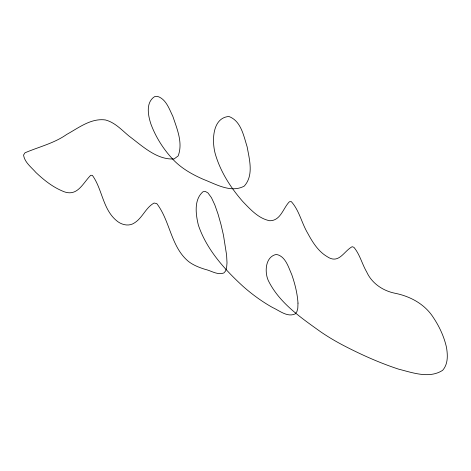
<?xml version="1.0" encoding="UTF-8"?>
<svg xmlns="http://www.w3.org/2000/svg" width="471" height="471" viewBox="0 0 471 471"><rect width="100%" height="100%" fill="white"/><g stroke="black" fill="none" stroke-linecap="round" stroke-linejoin="round"><path stroke-width="0.71" d="M297.99 303.112L297.802 308.317L296.854 311.737L295.223 313.892C287.398 317.601 279.462 310.589 272.568 307.522C261.894 301.517 251.95 294.269 242.806 286.138C224.255 269.094 206.604 249.465 198.385 225.209C195.806 214.564 193.663 199.68 203.042 191.709L205.456 191.497L207.999 192.969L211.438 197.661L214.835 204.956L218.055 214.122L220.976 224.449L223.466 235.206L226.61 255.152L227.01 262.9L226.604 267.775L225.538 271.049L223.866 272.962C217.555 275.376 211.279 270.701 205.191 269.371C199.398 267.557 193.628 265.344 188.741 261.658C170.808 247.075 170.278 221.046 156.778 203.59L154.105 203.03C145.763 207.511 142.607 217.785 134.559 222.836C128.871 226.816 121.377 224.873 116.478 220.599C102.678 209.095 102.36 189.124 92.363 175.342L90.703 175.283C82.272 183.855 76.967 198.144 61.754 190.743C51.969 186.498 43.573 179.734 35.878 172.457C31.304 167.187 24.622 162.365 23.55 155.047L24.975 152.816C38.887 146.84 54.047 143.361 66.658 134.459C78.586 127.906 90.974 118.009 105.38 119.946C114.924 122.372 121.718 130.031 129.048 136.084C142.001 145.716 156.843 160.175 174.14 158.915L178.162 155.919C183.154 142.866 177.002 128.836 172.857 116.372C169.201 108.984 166.075 98.928 157.314 96.319L154.553 96.673C145.445 102.584 148.094 115.789 151.067 124.485C156.084 137.768 163.914 149.961 173.722 160.205C182.053 168.777 192.627 174.653 203.484 179.398C216.048 184.232 230.973 193.293 244.261 186.104C253.91 175.406 249.43 159.539 247.145 146.846C243.654 135.866 241.058 120.894 228.853 116.472C211.72 117.915 211.773 142.442 215.535 154.776C220.775 172.233 230.843 187.888 242.765 201.523C250.407 209.401 258.561 218.65 269.854 220.758C280.71 220.669 283.106 208.211 289.359 201.776L291.278 201.594C299.332 210.478 301.646 223.16 307.781 233.357C312.561 242.218 318.184 251.308 327.068 256.583C338.949 264.649 343.683 251.22 352.173 246.698L353.927 247.346C359.909 254.47 362.016 263.966 366.673 271.926C371.778 283.236 382.635 290.636 394.574 293.162C410.17 296.2 424.936 304.095 433.573 317.878C439.555 326.898 444.124 336.83 446.496 347.415C447.774 355.193 448.192 363.965 442.669 370.3C429.275 378.967 412.584 372.667 398.513 369.123C379.909 363 361.981 355.004 344.584 346.026C336.329 341.752 328.299 337.042 320.627 331.784C300.781 317.56 279.179 302.9 268.193 280.327C264.472 271.796 265.297 256.642 276.353 254.417C285.591 256.195 288.358 267.151 291.749 274.569C294.94 283.795 297.366 293.345 297.99 303.112"/></g></svg>
